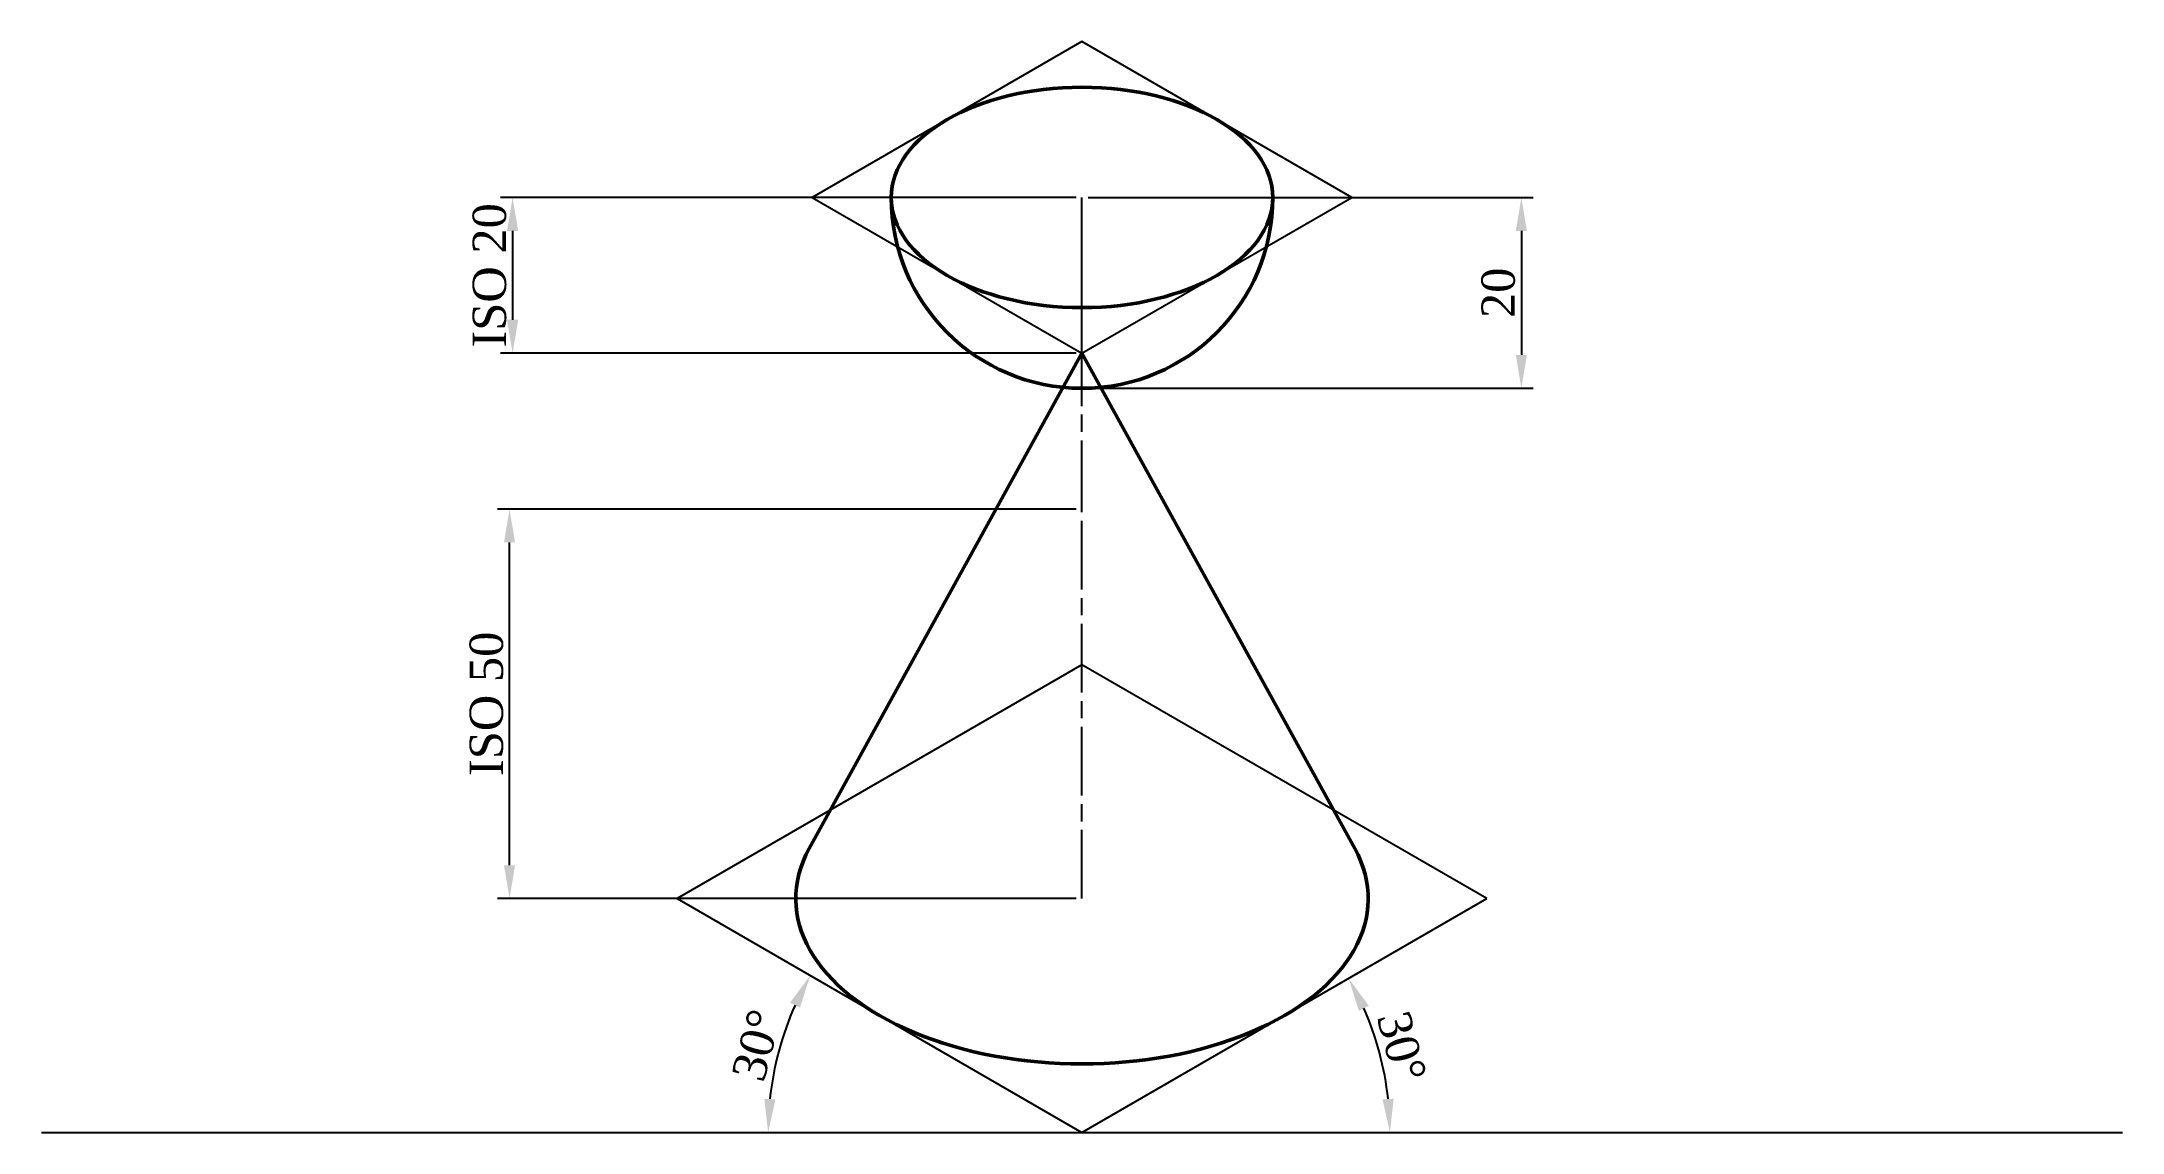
# Paper-space layout 'iso3' of a CAD drawing. Header units: millimetres. Extents: x 29 to 247, y 24 to 138.
import ezdxf

# ---------------------------------------------------------------- set-up
doc = ezdxf.new("R2010")
doc.units = ezdxf.units.MM
doc.linetypes.add('ACAD_ISO08W100', pattern=[36, 24, -3, 6, -3])
doc.styles.get("Standard").update_dxf_attribs({"font": 'times.ttf', "height": 3.5})
doc.dimstyles.new('ISO-25', dxfattribs={"dimtxt": 3.5, "dimasz": 3.5, "dimexe": 1.25, "dimexo": 0.625, "dimtad": 1, "dimtoh": 1, "dimdsep": 46, "dimtxsty": 'Standard', "dimcen": 2.5, "dimadec": 0, "dimazin": 2, "dimtfac": 1, "dimtmove": 0, "dimatfit": 3, "dimfxl": 1, "dimarcsym": 0})

# ---------------------------------------------------------------- blocks, each defined once
blk = doc.blocks.new('*D20')
at = {"color": 0, "lineweight": -2, "transparency": 16777216}
blk.add_arc((137.76, 24.07), 32.89, 156.0998, 173.9002, dxfattribs=at)
at = {"color": 0, "transparency": 16777216}
for points in [[(107.17, 37.66), (108.21, 37.13), (109.28, 40.51)], [(105.64, 27.53), (104.47, 27.59), (104.87, 24.07)]]:
    blk.add_solid(points, dxfattribs=at)
at = {"layer": 'Defpoints', "color": 0, "transparency": 16777216}
for p in [(95.34, 48.56), (106.85, 35.32), (28.74, 24.07), (137.76, 24.07), (246.78, 24.07)]:
    blk.add_point(p, dxfattribs=at)
at = {"color": 0, "transparency": 16777216, "insert": (103.67, 33.2), "char_height": 3.5, "attachment_point": 5, "rotation": 75}
blk.add_mtext('30°', dxfattribs=at)
blk = doc.blocks.new('*D21')
at = {"color": 0, "lineweight": -2, "transparency": 16777216}
blk.add_arc((137.76, 24.07), 32.27, 6.2183, 23.7817, dxfattribs=at)
at = {"color": 0, "transparency": 16777216}
for points in [[(166.77, 36.81), (167.81, 37.34), (165.7, 40.2)], [(170.42, 27.59), (169.25, 27.53), (170.03, 24.07)]]:
    blk.add_solid(points, dxfattribs=at)
at = {"layer": 'Defpoints', "color": 0, "transparency": 16777216}
for p in [(180.18, 48.56), (169.54, 29.67), (28.74, 24.07), (137.76, 24.07), (246.78, 24.07)]:
    blk.add_point(p, dxfattribs=at)
at = {"color": 0, "transparency": 16777216, "insert": (171.25, 33.04), "char_height": 3.5, "attachment_point": 5, "rotation": 285}
blk.add_mtext('30°', dxfattribs=at)
blk = doc.blocks.new('*D22')
at = {"color": 0, "lineweight": -2, "transparency": 16777216}
for p, q in [((137.14, 89.38), (76.52, 89.38)), ((77.77, 52.06), (77.77, 85.88)), ((137.14, 48.56), (76.52, 48.56))]:
    blk.add_line(p, q, dxfattribs=at)
at = {"color": 0, "transparency": 16777216}
for points in [[(77.19, 85.88), (78.35, 85.88), (77.77, 89.38)], [(77.19, 52.06), (78.35, 52.06), (77.77, 48.56)]]:
    blk.add_solid(points, dxfattribs=at)
at = {"layer": 'Defpoints', "color": 0, "transparency": 16777216}
for p in [(77.77, 89.38), (137.76, 89.38), (137.76, 48.56)]:
    blk.add_point(p, dxfattribs=at)
at = {"color": 0, "transparency": 16777216, "insert": (75.36, 68.97), "char_height": 3.5, "attachment_point": 5, "rotation": 90}
blk.add_mtext('ISO 50', dxfattribs=at)
blk = doc.blocks.new('*D23')
at = {"color": 0, "lineweight": -2, "transparency": 16777216}
for p, q in [((138.39, 122.03), (185.05, 122.03)), ((183.8, 118.53), (183.8, 105.54)), ((138.39, 102.04), (185.05, 102.04))]:
    blk.add_line(p, q, dxfattribs=at)
at = {"color": 0, "transparency": 16777216}
for points in [[(183.22, 118.53), (184.38, 118.53), (183.8, 122.03)], [(183.22, 105.54), (184.38, 105.54), (183.8, 102.04)]]:
    blk.add_solid(points, dxfattribs=at)
at = {"layer": 'Defpoints', "color": 0, "transparency": 16777216}
for p in [(137.76, 122.03), (137.76, 102.04), (183.8, 102.04)]:
    blk.add_point(p, dxfattribs=at)
at = {"color": 0, "transparency": 16777216, "insert": (181.39, 112.04), "char_height": 3.5, "attachment_point": 5, "rotation": 90}
blk.add_mtext('20', dxfattribs=at)
blk = doc.blocks.new('*D24')
at = {"color": 0, "lineweight": -2, "transparency": 16777216}
for p, q in [((137.14, 122.03), (76.84, 122.03)), ((78.09, 118.53), (78.09, 109.21)), ((137.14, 105.71), (76.84, 105.71))]:
    blk.add_line(p, q, dxfattribs=at)
at = {"color": 0, "transparency": 16777216}
for points in [[(77.51, 118.53), (78.68, 118.53), (78.09, 122.03)], [(77.51, 109.21), (78.68, 109.21), (78.09, 105.71)]]:
    blk.add_solid(points, dxfattribs=at)
at = {"layer": 'Defpoints', "color": 0, "transparency": 16777216}
for p in [(137.76, 122.03), (78.09, 105.71), (137.76, 105.71)]:
    blk.add_point(p, dxfattribs=at)
at = {"color": 0, "transparency": 16777216, "insert": (75.68, 113.87), "char_height": 3.5, "attachment_point": 5, "rotation": 90}
blk.add_mtext('ISO 20', dxfattribs=at)

psp = doc.layouts.new('iso3')

# ---------------------------------------------------------------- linework, layer by layer
for p, q in [((137.76, 138.362), (109.479, 122.034)), ((166.041, 122.034), (137.76, 138.362)), ((109.479, 122.034), (137.76, 105.706)), ((137.76, 105.706), (166.041, 122.034)), ((137.76, 105.706), (137.76, 122.034)), ((137.76, 73.05), (95.339, 48.558)), ((180.182, 48.558), (137.76, 73.05)), ((95.339, 48.558), (137.76, 24.066)), ((137.76, 24.066), (180.182, 48.558)), ((28.738, 24.066), (246.783, 24.066))]:
    psp.add_line(p, q)
at = {"lineweight": 50}
for q in [(109.174, 53.807), (166.346, 53.807)]:
    psp.add_line((137.76, 105.706), q, dxfattribs=at)
at = {"linetype": 'ACAD_ISO08W100', "ltscale": 0.3}
for p, q in [((137.76, 89.378), (137.76, 105.706)), ((137.76, 48.558), (137.76, 89.378))]:
    psp.add_line(p, q, dxfattribs=at)
at = {"lineweight": 50}
psp.add_arc((137.76, 122.034), 19.998, 180, 0, dxfattribs=at)
psp.add_ellipse((137.76, 122.034), major_axis=(-19.998, 0), ratio=0.5773503, dxfattribs=at)
psp.add_ellipse((137.76, 48.558), major_axis=(-29.996, 0), ratio=0.5773503, start_param=5.9752982, end_param=9.7326651, dxfattribs=at)

# ---------------------------------------------------------------- dimensions: what is measured, and where the dimension line sits
for base, p1, p2, text, picture, middle in [((78.093, 105.706), (137.76, 122.034), (137.76, 105.706), 'ISO 20', '*D24', (75.679, 113.87)), ((77.77, 89.378), (137.76, 48.558), (137.76, 89.378), 'ISO 50', '*D22', (75.356, 68.968))]:
    dim = psp.add_linear_dim(base=base, p1=p1, p2=p2, angle=90, text=text, dimstyle='ISO-25')
    dim.commit()
    dim.dimension.update_dxf_attribs({"geometry": picture, "text_midpoint": middle})
dim = psp.add_linear_dim(base=(183.798, 102.037), p1=(137.76, 122.034), p2=(137.76, 102.037), angle=90, dimstyle='ISO-25')
dim.commit()
dim.dimension.update_dxf_attribs({"geometry": '*D23', "text_midpoint": (181.393, 112.036)})
for base, line2, picture, middle in [((106.853, 35.316), ((95.339, 48.558), (137.76, 24.066)), '*D20', (103.666, 33.202)), ((169.535, 29.669), ((137.76, 24.066), (180.182, 48.558)), '*D21', (171.25, 33.04))]:
    dim = psp.add_angular_dim_2l(base=base, line1=((28.738, 24.066), (246.783, 24.066)), line2=line2, dimstyle='ISO-25')
    dim.commit()
    dim.dimension.update_dxf_attribs({"geometry": picture, "text_midpoint": middle})

doc.saveas('drawing.dxf')
